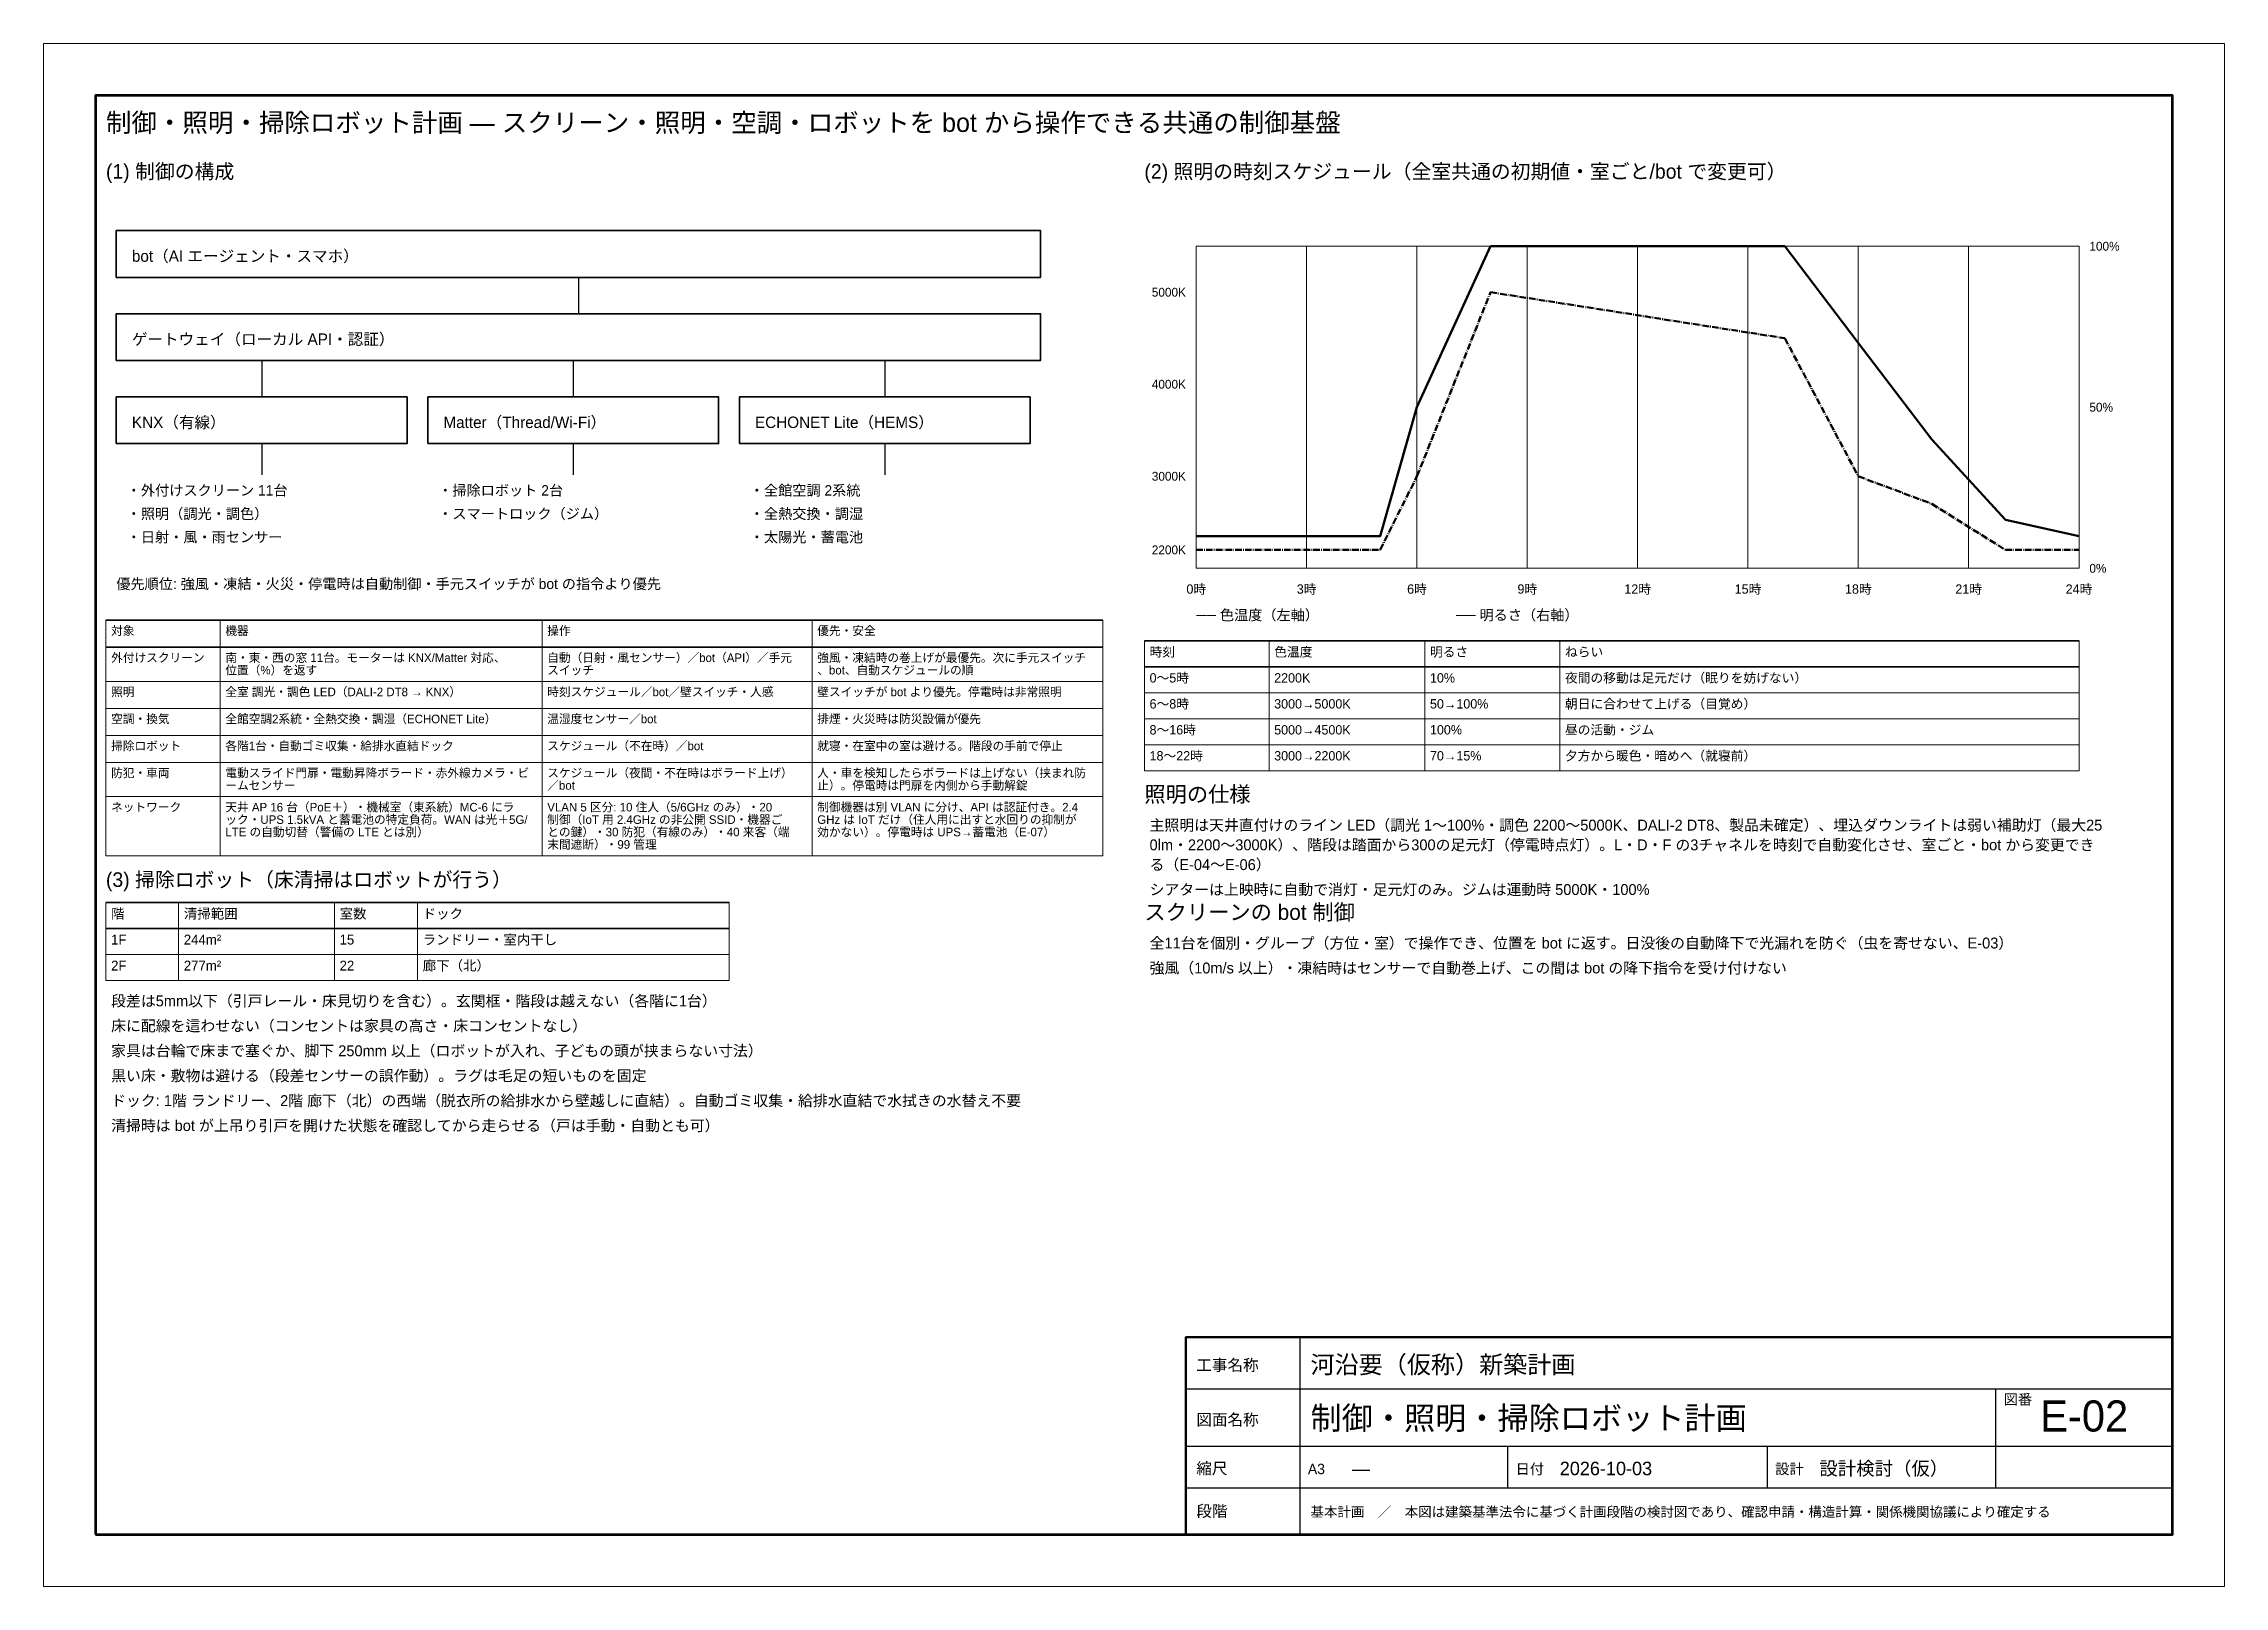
# Model space of a CAD drawing. Header units: millimetres. Extents: x 0 to 420, y 0 to 297.
import ezdxf
from ezdxf.enums import TextEntityAlignment as Align

# ---------------------------------------------------------------- set-up
doc = ezdxf.new("R2010")
doc.units = ezdxf.units.MM
doc.header["$LTSCALE"] = 0.5
doc.linetypes.add('DASHDOT', pattern=[3.556, 2.54, -0.508, 0, -0.508])
for name, color, linetype, lineweight in [('A-CUT', 7, 'Continuous', 50), ('A-FLOOD', 5, 'DASHDOT', 25), ('A-HIDDEN', 8, 'Continuous', 13), ('A-LEGAL-TEXT', 1, 'Continuous', 18), ('A-TEXT', 7, 'Continuous', 18), ('A-VIS', 7, 'Continuous', 18), ('G-FRAME', 7, 'Continuous', 70), ('G-TABLE', 7, 'Continuous', 18), ('G-TITLE', 7, 'Continuous', 25)]:
    doc.layers.add(name, color=color, linetype=linetype, lineweight=lineweight)
doc.styles.add('JP', font='ipag.ttf')

msp = doc.modelspace()

# ---------------------------------------------------------------- linework, layer by layer
at = {"layer": 'A-CUT', "lineweight": 50}
msp.add_lwpolyline([(222, 202.2), (257.42, 202.2), (264.5, 227), (278.67, 258), (335.33, 258), (349.5, 239.4), (363.67, 220.8), (377.83, 205.3), (392, 202.2)], dxfattribs=at)
at = {"layer": 'A-FLOOD', "lineweight": 50}
msp.add_lwpolyline([(222, 199.54), (257.42, 199.54), (264.5, 213.71), (278.67, 249.14), (335.33, 240.29), (349.5, 213.71), (363.67, 208.4), (377.83, 199.54), (392, 199.54)], dxfattribs=at)
at = {"layer": 'A-HIDDEN'}
for p, q in [((222, 196), (222, 258)), ((243.25, 196), (243.25, 258)), ((264.5, 196), (264.5, 258)), ((285.75, 196), (285.75, 258)), ((307, 196), (307, 258)), ((328.25, 196), (328.25, 258)), ((349.5, 196), (349.5, 258)), ((370.75, 196), (370.75, 258)), ((392, 196), (392, 258))]:
    msp.add_line(p, q, dxfattribs=at)
at = {"layer": 'A-VIS', "lineweight": 25}
for p, q in [((103, 252), (103, 245)), ((42, 236), (42, 229)), ((102, 236), (102, 229)), ((162, 236), (162, 229)), ((42, 220), (42, 214)), ((102, 220), (102, 214)), ((162, 220), (162, 214))]:
    msp.add_line(p, q, dxfattribs=at)
at = {"layer": 'A-VIS', "lineweight": 35}
for points in [[(14, 252), (192, 252), (192, 261), (14, 261)], [(14, 236), (192, 236), (192, 245), (14, 245)], [(14, 220), (70, 220), (70, 229), (14, 229)], [(74, 220), (130, 220), (130, 229), (74, 229)], [(134, 220), (190, 220), (190, 229), (134, 229)]]:
    msp.add_lwpolyline(points, close=True, dxfattribs=at)
at = {"layer": 'G-FRAME', "lineweight": 0}
msp.add_lwpolyline([(0, 0), (420, 0), (420, 297), (0, 297)], close=True, dxfattribs=at)
at = {"layer": 'G-FRAME'}
msp.add_lwpolyline([(10, 10), (410, 10), (410, 287), (10, 287)], close=True, dxfattribs=at)
at = {"layer": 'G-TABLE'}
msp.add_lwpolyline([(222, 196), (392, 196), (392, 258), (222, 258)], close=True, dxfattribs=at)
at = {"layer": 'G-TABLE', "lineweight": 35}
for points in [[(12, 186), (204, 186)], [(12, 180.8), (204, 180.8)], [(212, 182), (392, 182)], [(212, 177), (392, 177)], [(12, 131.66), (132, 131.66)], [(12, 126.66), (132, 126.66)]]:
    msp.add_lwpolyline(points, dxfattribs=at)
at = {"layer": 'G-TABLE'}
for points in [[(12, 186), (12, 140.66)], [(34, 186), (34, 140.66)], [(96, 186), (96, 140.66)], [(148, 186), (148, 140.66)], [(204, 186), (204, 140.66)], [(212, 182), (212, 157)], [(236, 182), (236, 157)], [(266, 182), (266, 157)], [(292, 182), (292, 157)], [(392, 182), (392, 157)], [(12, 131.66), (12, 116.66)], [(26, 131.66), (26, 116.66)], [(56, 131.66), (56, 116.66)], [(72, 131.66), (72, 116.66)], [(132, 131.66), (132, 116.66)]]:
    msp.add_lwpolyline(points, dxfattribs=at)
at = {"layer": 'G-TABLE', "lineweight": 18}
for points in [[(12, 174.22), (204, 174.22)], [(12, 169.02), (204, 169.02)], [(212, 172), (392, 172)], [(12, 163.82), (204, 163.82)], [(212, 167), (392, 167)], [(212, 162), (392, 162)], [(12, 158.62), (204, 158.62)], [(212, 157), (392, 157)], [(12, 152.03), (204, 152.03)], [(12, 140.66), (204, 140.66)], [(12, 121.66), (132, 121.66)], [(12, 116.66), (132, 116.66)]]:
    msp.add_lwpolyline(points, dxfattribs=at)
at = {"layer": 'G-TITLE'}
for p, q in [((242, 10), (242, 48)), ((220, 38), (410, 38)), ((376, 19), (376, 38)), ((220, 27), (410, 27)), ((242, 19), (242, 27)), ((282, 19), (282, 27)), ((332, 19), (332, 27)), ((220, 19), (410, 19))]:
    msp.add_line(p, q, dxfattribs=at)
at = {"layer": 'G-TITLE', "lineweight": 50}
msp.add_lwpolyline([(220, 10), (410, 10), (410, 48), (220, 48)], close=True, dxfattribs=at)

# ---------------------------------------------------------------- texts
at = {"layer": 'A-FLOOD', "style": 'JP'}
msp.add_text('── 色温度（左軸）', height=2, dxfattribs=at).set_placement((222, 186))
at = {"layer": 'A-LEGAL-TEXT', "style": 'JP'}
msp.add_text('優先順位: 強風・凍結・火災・停電時は自動制御・手元スイッチが bot の指令より優先', height=2, dxfattribs=at).set_placement((14, 192))
at = {"layer": 'A-TEXT', "style": 'JP'}
for s, height, p in [('制御・照明・掃除ロボット計画 — スクリーン・照明・空調・ロボットを bot から操作できる共通の制御基盤', 3.6, (12, 280)), ('(1) 制御の構成', 2.8, (12, 271)), ('(2) 照明の時刻スケジュール（全室共通の初期値・室ごと/bot で変更可）', 2.8, (212, 271)), ('bot（AI エージェント・スマホ）', 2.2, (17, 255)), ('ゲートウェイ（ローカル API・認証）', 2.2, (17, 239)), ('KNX（有線）', 2.2, (17, 223)), ('Matter（Thread/Wi-Fi）', 2.2, (77, 223)), ('ECHONET Lite（HEMS）', 2.2, (137, 223)), ('・外付けスクリーン 11台', 2, (16, 210)), ('・掃除ロボット 2台', 2, (76, 210)), ('・全館空調 2系統', 2, (136, 210)), ('・照明（調光・調色）', 2, (16, 205.5)), ('・スマートロック（ジム）', 2, (76, 205.5)), ('・全熱交換・調湿', 2, (136, 205.5)), ('・日射・風・雨センサー', 2, (16, 201)), ('・太陽光・蓄電池', 2, (136, 201)), ('対象', 1.65, (13, 183.15)), ('機器', 1.65, (35, 183.15)), ('操作', 1.65, (97, 183.15)), ('優先・安全', 1.65, (149, 183.15)), ('── 明るさ（右軸）', 2, (272, 186)), ('時刻', 1.8, (213, 179)), ('色温度', 1.8, (237, 179)), ('明るさ', 1.8, (267, 179)), ('ねらい', 1.8, (293, 179)), ('外付けスクリーン', 1.65, (13, 177.95)), ('位置（%）を返す', 1.65, (35, 175.56)), ('南・東・西の窓 11台。モーターは KNX/Matter 対応、', 1.65, (35, 177.95)), ('スイッチ', 1.65, (97, 175.56)), ('自動（日射・風センサー）／bot（API）／手元', 1.65, (97, 177.95)), ('強風・凍結時の巻上げが最優先。次に手元スイッチ', 1.65, (149, 177.95)), ('、bot、自動スケジュールの順', 1.65, (149, 175.56)), ('照明', 1.65, (13, 171.37)), ('全室 調光・調色 LED（DALI-2 DT8 → KNX）', 1.65, (35, 171.37)), ('時刻スケジュール／bot／壁スイッチ・人感', 1.65, (97, 171.37)), ('壁スイッチが bot より優先。停電時は非常照明', 1.65, (149, 171.37)), ('0〜5時', 1.8, (213, 174)), ('2200K', 1.8, (237, 174)), ('10%', 1.8, (267, 174)), ('夜間の移動は足元だけ（眠りを妨げない）', 1.8, (293, 174)), ('空調・換気', 1.65, (13, 166.17)), ('全館空調2系統・全熱交換・調湿（ECHONET Lite）', 1.65, (35, 166.17)), ('温湿度センサー／bot', 1.65, (97, 166.17)), ('排煙・火災時は防災設備が優先', 1.65, (149, 166.17)), ('6〜8時', 1.8, (213, 169)), ('3000→5000K', 1.8, (237, 169)), ('50→100%', 1.8, (267, 169)), ('朝日に合わせて上げる（目覚め）', 1.8, (293, 169)), ('8〜16時', 1.8, (213, 164)), ('5000→4500K', 1.8, (237, 164)), ('100%', 1.8, (267, 164)), ('昼の活動・ジム', 1.8, (293, 164)), ('掃除ロボット', 1.65, (13, 160.97)), ('各階1台・自動ゴミ収集・給排水直結ドック', 1.65, (35, 160.97)), ('スケジュール（不在時）／bot', 1.65, (97, 160.97)), ('就寝・在室中の室は避ける。階段の手前で停止', 1.65, (149, 160.97)), ('18〜22時', 1.8, (213, 159)), ('3000→2200K', 1.8, (237, 159)), ('70→15%', 1.8, (267, 159)), ('夕方から暖色・暗めへ（就寝前）', 1.8, (293, 159)), ('防犯・車両', 1.65, (13, 155.77)), ('電動スライド門扉・電動昇降ボラード・赤外線カメラ・ビ', 1.65, (35, 155.77)), ('スケジュール（夜間・不在時はボラード上げ）', 1.65, (97, 155.77)), ('人・車を検知したらボラードは上げない（挟まれ防', 1.65, (149, 155.77)), ('ームセンサー', 1.65, (35, 153.37)), ('／bot', 1.65, (97, 153.37)), ('止）。停電時は門扉を内側から手動解錠', 1.65, (149, 153.37)), ('照明の仕様', 3, (212, 151)), ('ネットワーク', 1.65, (13, 149.18)), ('天井 AP 16 台（PoE＋）・機械室（東系統）MC-6 にラ', 1.65, (35, 149.18)), ('ック・UPS 1.5kVA と蓄電池の特定負荷。WAN は光＋5G/', 1.65, (35, 146.79)), ('VLAN 5 区分: 10 住人（5/6GHz のみ）・20 ', 1.65, (97, 149.18)), ('制御（IoT 用 2.4GHz の非公開 SSID・機器ご', 1.65, (97, 146.79)), ('制御機器は別 VLAN に分け、API は認証付き。2.4', 1.65, (149, 149.18)), ('GHz は IoT だけ（住人用に出すと水回りの抑制が', 1.65, (149, 146.79)), ('主照明は天井直付けのライン LED（調光 1〜100%・調色 2200〜5000K、DALI-2 DT8、製品未確定）、埋込ダウンライトは弱い補助灯（最大25', 2.1, (213, 145.5)), ('LTE の自動切替（警備の LTE とは別）', 1.65, (35, 144.4)), ('末間遮断）・99 管理', 1.65, (97, 142)), ('との鍵）・30 防犯（有線のみ）・40 来客（端', 1.65, (97, 144.4)), ('効かない）。停電時は UPS→蓄電池（E-07）', 1.65, (149, 144.4)), ('0lm・2200〜3000K）、階段は踏面から300の足元灯（停電時点灯）。L・D・F の3チャネルを時刻で自動変化させ、室ごと・bot から変更でき', 2.1, (213, 141.7)), ('る（E-04〜E-06）', 2.1, (213, 137.9)), ('(3) 掃除ロボット（床清掃はロボットが行う）', 2.8, (12, 134.66)), ('シアターは上映時に自動で消灯・足元灯のみ。ジムは運動時 5000K・100%', 2.1, (213, 133.1)), ('階', 1.9, (13, 128.56)), ('清掃範囲', 1.9, (27, 128.56)), ('室数', 1.9, (57, 128.56)), ('ドック', 1.9, (73, 128.56)), ('スクリーンの bot 制御', 3, (212, 128.3)), ('1F', 1.9, (13, 123.56)), ('244m²', 1.9, (27, 123.56)), ('15', 1.9, (57, 123.56)), ('ランドリー・室内干し', 1.9, (73, 123.56)), ('全11台を個別・グループ（方位・室）で操作でき、位置を bot に返す。日没後の自動降下で光漏れを防ぐ（虫を寄せない、E-03）', 2.1, (213, 122.8)), ('2F', 1.9, (13, 118.56)), ('277m²', 1.9, (27, 118.56)), ('22', 1.9, (57, 118.56)), ('廊下（北）', 1.9, (73, 118.56)), ('強風（10m/s 以上）・凍結時はセンサーで自動巻上げ、この間は bot の降下指令を受け付けない', 2.1, (213, 118)), ('段差は5mm以下（引戸レール・床見切りを含む）。玄関框・階段は越えない（各階に1台）', 2.1, (13, 111.66)), ('床に配線を這わせない（コンセントは家具の高さ・床コンセントなし）', 2.1, (13, 106.86)), ('家具は台輪で床まで塞ぐか、脚下 250mm 以上（ロボットが入れ、子どもの頭が挟まらない寸法）', 2.1, (13, 102.06)), ('黒い床・敷物は避ける（段差センサーの誤作動）。ラグは毛足の短いものを固定', 2.1, (13, 97.26)), ('ドック: 1階 ランドリー、2階 廊下（北）の西端（脱衣所の給排水から壁越しに直結）。自動ゴミ収集・給排水直結で水拭きの水替え不要', 2.1, (13, 92.46)), ('清掃時は bot が上吊り引戸を開けた状態を確認してから走らせる（戸は手動・自動とも可）', 2.1, (13, 87.66))]:
    msp.add_text(s, height=height, dxfattribs=at).set_placement(p)
for s, p in [('100%', (394, 258)), ('50%', (394, 227)), ('0%', (394, 196))]:
    msp.add_text(s, height=1.7, dxfattribs=at).set_placement(p, align=Align.MIDDLE_LEFT)
for s, p in [('5000K', (220, 249.14)), ('4000K', (220, 231.43)), ('3000K', (220, 213.71)), ('2200K', (220, 199.54))]:
    msp.add_text(s, height=1.7, dxfattribs=at).set_placement(p, align=Align.MIDDLE_RIGHT)
for s, p in [('0時', (222, 192)), ('3時', (243.25, 192)), ('6時', (264.5, 192)), ('9時', (285.75, 192)), ('12時', (307, 192)), ('15時', (328.25, 192)), ('18時', (349.5, 192)), ('21時', (370.75, 192)), ('24時', (392, 192))]:
    msp.add_text(s, height=1.8, dxfattribs=at).set_placement(p, align=Align.MIDDLE_CENTER)
at = {"layer": 'G-TITLE', "style": 'JP'}
for s, height, p in [('工事名称', 2.2, (222, 41.5)), ('河沿要（仮称）新築計画', 3.4, (244, 41)), ('制御・照明・掃除ロボット計画', 4.4, (244, 30.2)), ('図番', 2, (377.5, 35)), ('図面名称', 2.2, (222, 31)), ('縮尺', 2.2, (222, 21.6)), ('A3', 2, (243.5, 21.6)), ('—', 2.6, (252, 21.4)), ('日付', 2, (283.5, 21.6)), ('2026-10-03', 2.6, (292, 21.4)), ('設計', 2, (333.5, 21.6)), ('設計検討（仮）', 2.6, (342, 21.4)), ('段階', 2.2, (222, 13.4)), ('基本計画\u3000／\u3000本図は建築基準法令に基づく計画段階の検討図であり、確認申請・構造計算・関係機関協議により確定する', 1.9, (244, 13.4))]:
    msp.add_text(s, height=height, dxfattribs=at).set_placement(p)
msp.add_text('E-02', height=6, dxfattribs=at).set_placement((393, 28), align=Align.BOTTOM_CENTER)

doc.saveas('drawing.dxf')
